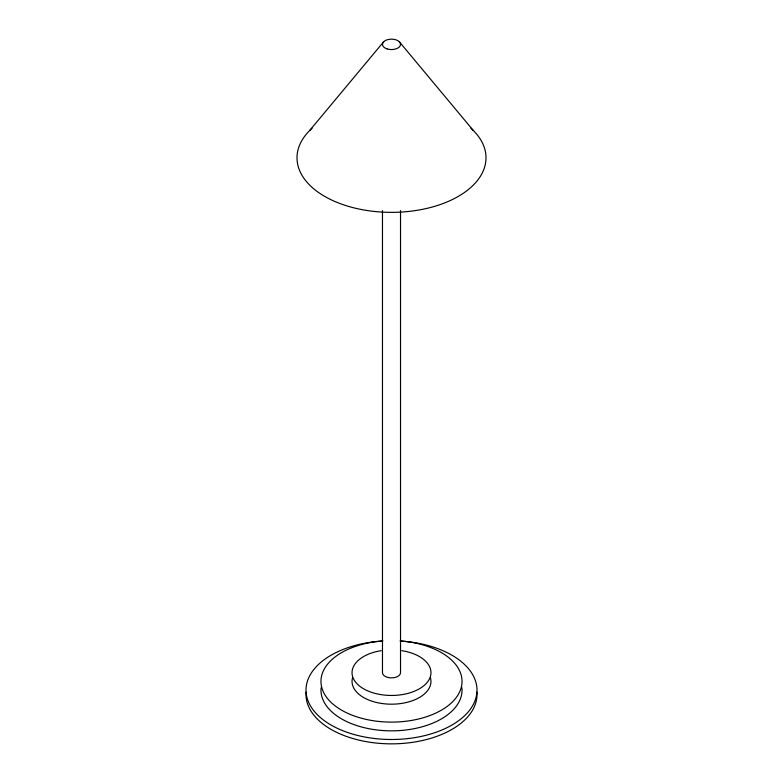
<?xml version="1.0" encoding="UTF-8"?>
<svg xmlns="http://www.w3.org/2000/svg" width="783" height="783" viewBox="0 0 783 783"><rect width="100%" height="100%" fill="white"/><g stroke="black" fill="none" stroke-linecap="round" stroke-linejoin="round"><path stroke-width="1.17" d="M309.657 130.526L383.68 41.753M399.32 41.753L473.343 130.526M400.524 210.607L400.524 672.666A9.024 5.207 0 0 1 391.5 677.882A9.024 5.207 0 0 1 382.476 672.666L382.476 210.607M400.093 640.983A70.529 40.716 0 0 1 451.096 703.173A70.529 40.716 0 0 1 331.904 703.173A70.529 40.716 0 0 1 382.907 640.983M476.906 692.152A85.504 49.368 0 0 1 391.5 743.85A85.504 49.368 0 0 1 306.094 692.152M470.935 128.255A94.498 54.556 0 0 1 453.416 199.019A94.498 54.556 0 0 1 329.584 199.019A94.498 54.556 0 0 1 312.065 128.255M401.708 650.663A39.463 22.785 0 0 1 423.828 685.742A39.463 22.785 0 0 1 359.172 685.742A39.463 22.785 0 0 1 381.292 650.663M400.896 641.062A85.504 49.368 0 0 1 463.928 716.357A85.504 49.368 0 0 1 319.072 716.357A85.504 49.368 0 0 1 382.104 641.062M430.474 677.833A39.463 22.785 0 0 1 391.5 704.181A39.463 22.785 0 0 1 352.526 677.833M461.911 687.768A70.529 40.716 0 0 1 391.5 730.842A70.529 40.716 0 0 1 321.089 687.768M386.988 48.869A9.024 5.207 0 0 0 400.524 44.357A9.024 5.207 0 0 0 386.988 39.845A9.024 5.207 0 0 0 386.988 48.869"/></g></svg>
